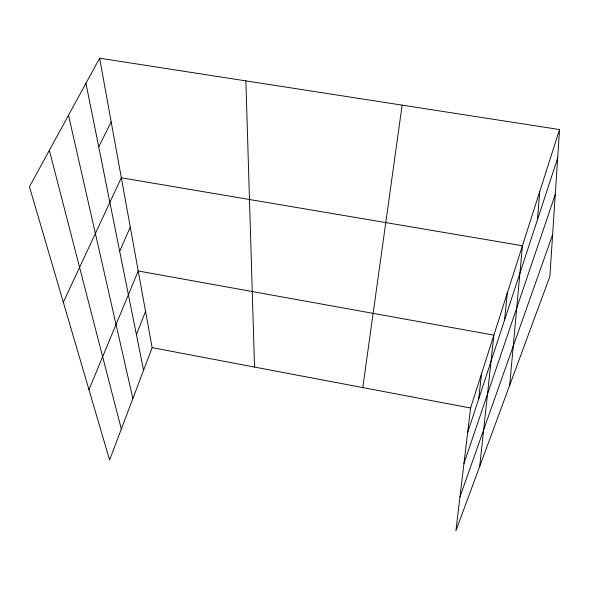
<?xml version="1.0" encoding="UTF-8"?>
<svg xmlns="http://www.w3.org/2000/svg" width="589" height="589" viewBox="0 0 589 589"><rect width="100%" height="100%" fill="white"/><g stroke="black" fill="none" stroke-linecap="round" stroke-linejoin="round"><path stroke-width="0.88" d="M559.55 129.558L549.861 276.521L455.908 530.799L470.582 408.015L559.55 129.558L99.644 58.201L29.45 186.772L109.598 460.031L152.131 347.657L99.644 58.201M537.448 219.741L539.701 191.69M509.676 385.287L522.428 245.738L121.327 177.79L63.325 302.267M504.582 319.982L507.269 293.175M479.718 466.355L493.862 335.148L138.231 270.969L88.968 389.697M478.673 399.003L481.566 373.625M362.787 387.584L402.132 105.136M467.637 432.665L557.673 158.058M463.948 463.536L555.272 194.444M459.965 496.866L552.629 234.621M136.398 334.552L145.557 311.375M119.677 251.289L130.272 227.104M98.716 146.875L111.203 121.952M152.131 347.657L470.582 408.015M49.351 150.313L121.327 429.057M68.523 115.208L132.864 398.569M85.95 83.285L143.569 370.282M245.871 80.892L254.551 367.072"/></g></svg>
